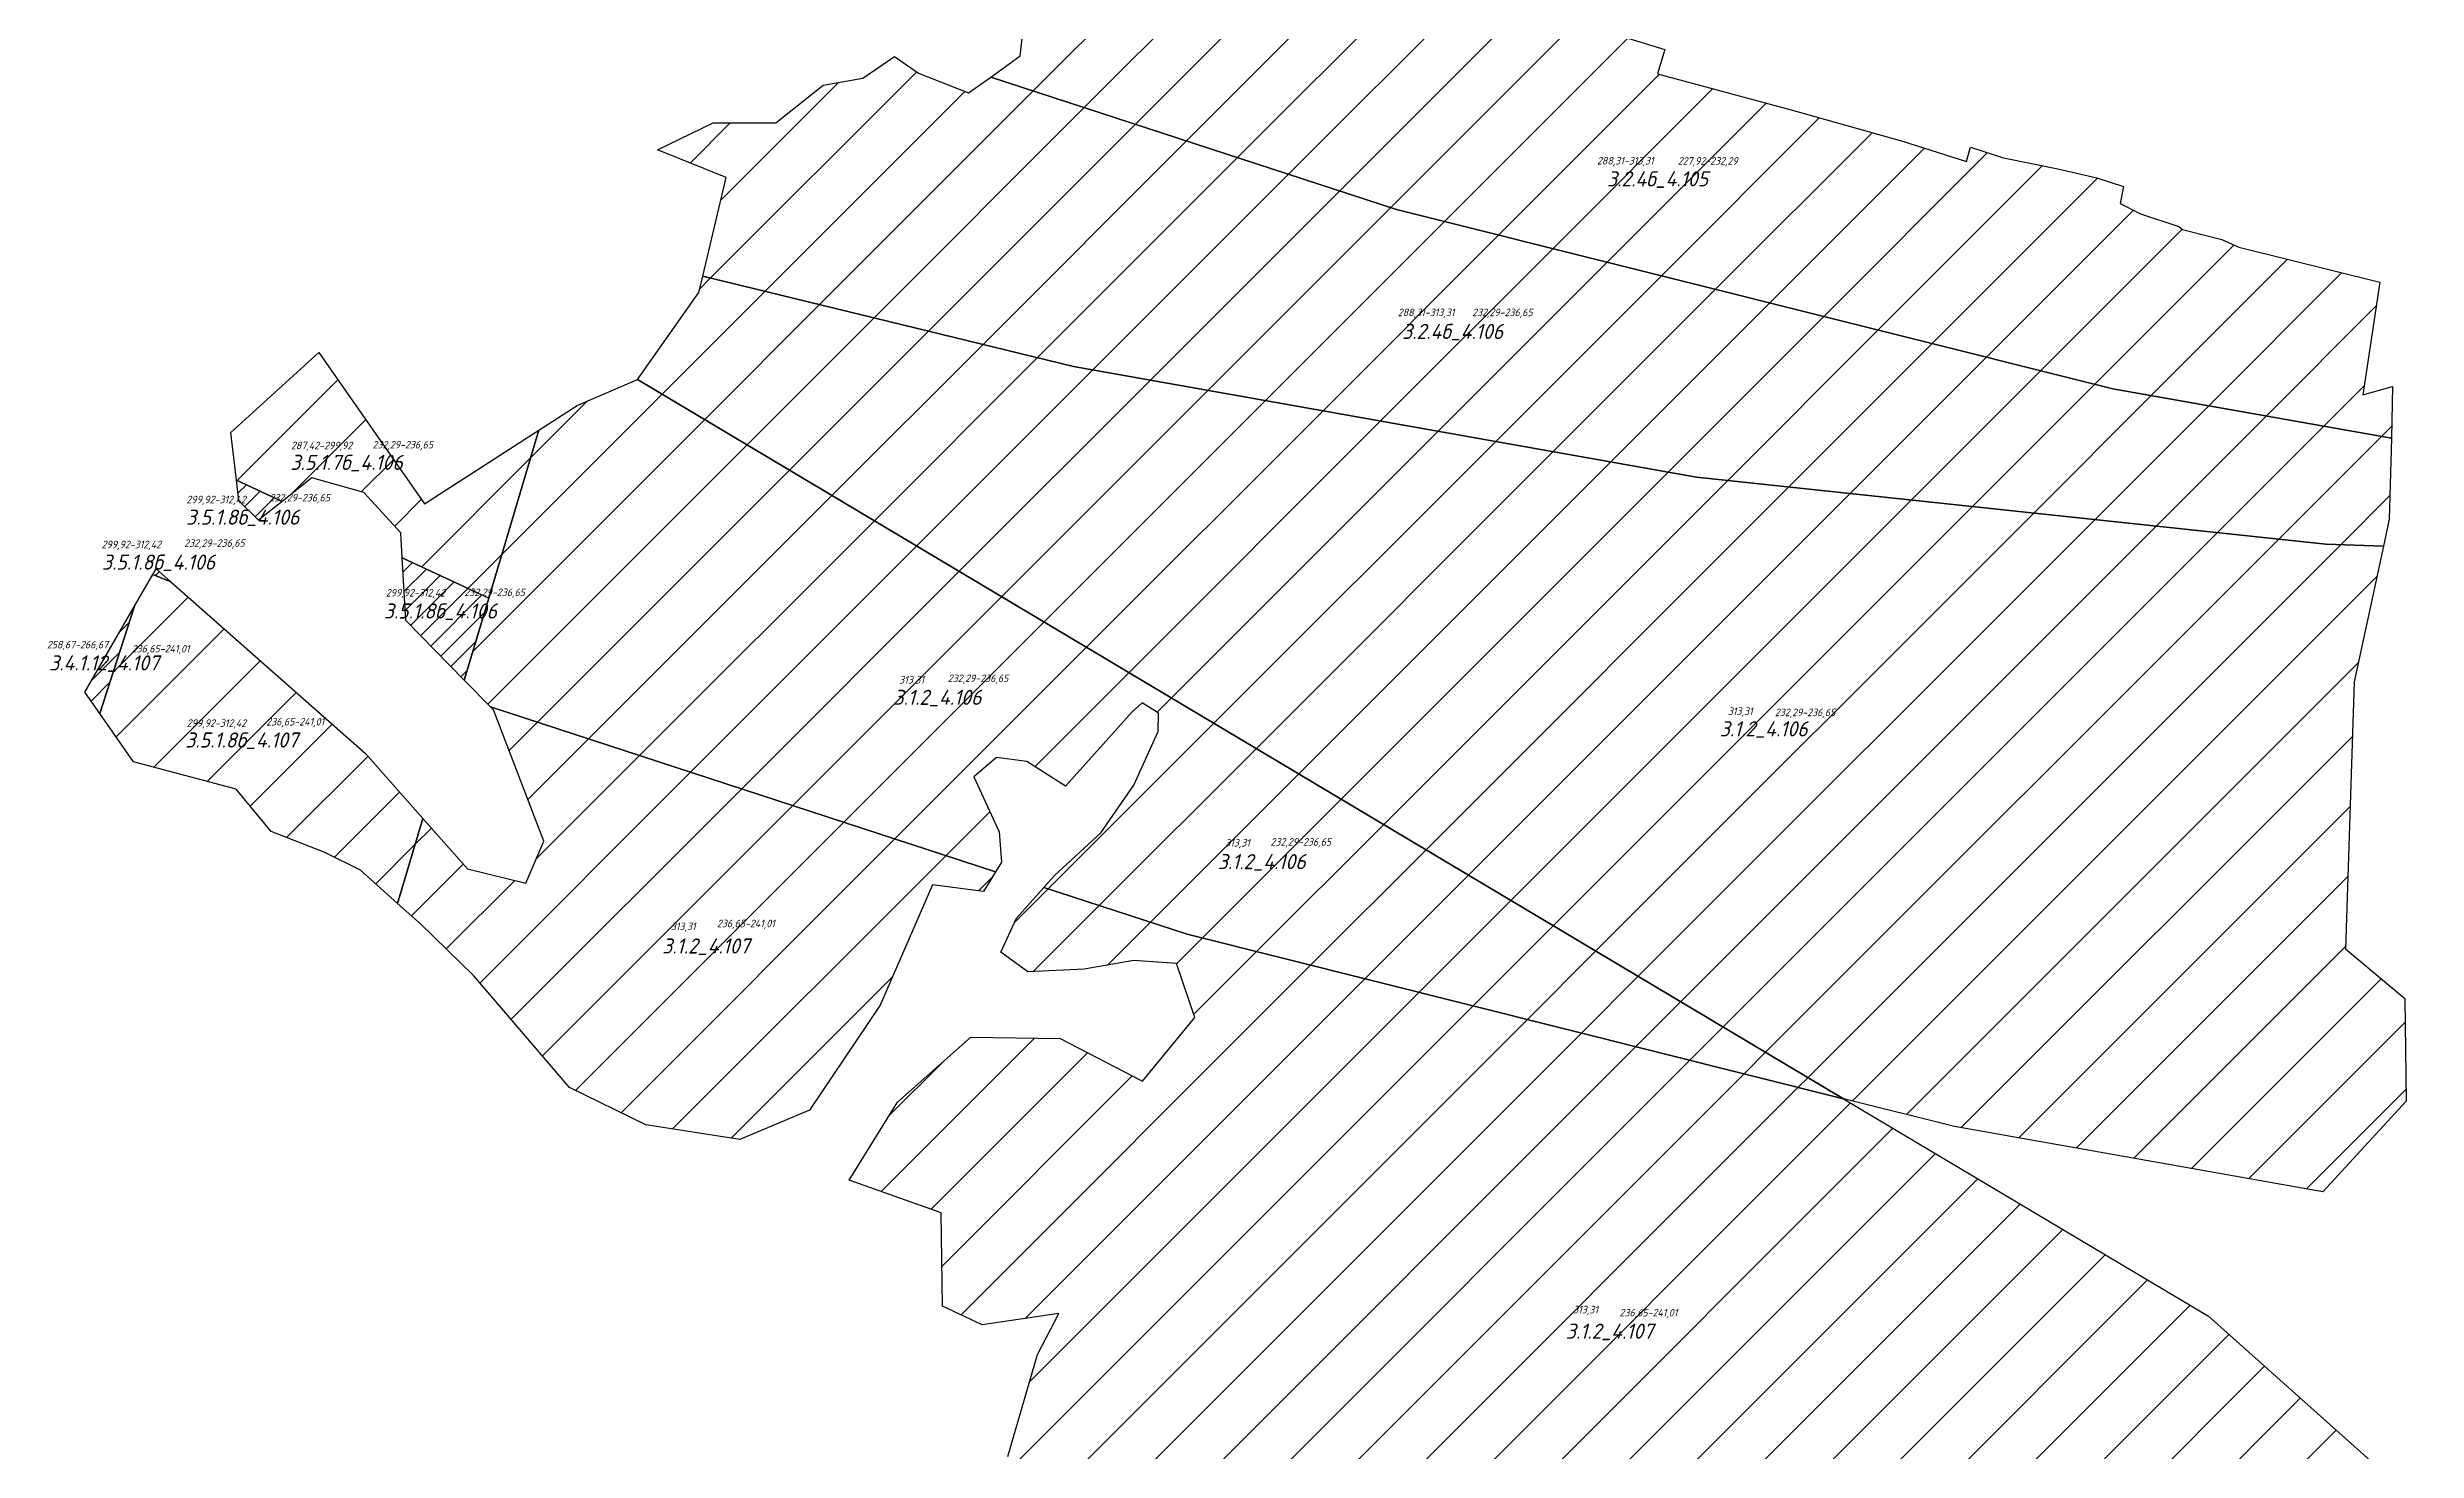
# Model space of a CAD drawing. Header units: millimetres. Extents: x 2242288 to 2245577, y 377443 to 382303.
# Drawn here: x 2242288 to 2243858, y 379176 to 380106 of the extents above; entities that cross this region are included whole.
import ezdxf

# ---------------------------------------------------------------- set-up
doc = ezdxf.new("R2010")
doc.units = ezdxf.units.MM
for name, color, linetype in [('об_3.1.2_4.106', 41, 'Continuous'), ('об_3.1.2_4.107', 41, 'Continuous'), ('об_3.2.4б_4.105', 41, 'Continuous'), ('об_3.2.4б_4.106', 41, 'Continuous'), ('об_3.4.1.12_4.107', 41, 'Continuous'), ('об_3.5.1.7б_4.106', 41, 'Continuous'), ('об_3.5.1.8б_4.106', 41, 'Continuous'), ('об_3.5.1.8б_4.107', 41, 'Continuous'), ('подписи', 41, 'Continuous'), ('штриховка_об_3.1.2_4.106', 41, 'Continuous'), ('штриховка_об_3.1.2_4.107', 41, 'Continuous'), ('штриховка_об_3.2.4б_4.105', 41, 'Continuous'), ('штриховка_об_3.2.4б_4.106', 41, 'Continuous'), ('штриховка_об_3.4.1.12_4.107', 41, 'Continuous'), ('штриховка_об_3.5.1.7б_4.106', 41, 'Continuous'), ('штриховка_об_3.5.1.8б_4.106', 41, 'Continuous'), ('штриховка_об_3.5.1.8б_4.107', 41, 'Continuous')]:
    doc.layers.add(name, color=color, linetype=linetype)
doc.styles.add('GOST-2.304_Type-B_italic', font='GOST Common Italic.ttf')

msp = doc.modelspace()

# ---------------------------------------------------------------- hatches: boundary and pattern name
at = {"layer": 'штриховка_об_3.1.2_4.106'}
h = msp.add_hatch(dxfattribs=at)
h.set_pattern_fill('ANSI31', color=256, scale=10)
h.paths.add_polyline_path([(2242678.8, 379885.5), (2242719.4, 379943), (2242722, 379954), (2242967.8, 379894.1), (2243380.6, 379820.8), (2243797.7, 379776.3), (2243835.9, 379774.9), (2243816.5, 379685), (2243810.7, 379508.1), (2243850.2, 379475.1), (2243851.1, 379407.1), (2243795.8, 379347.1), (2243551.6, 379390.4), (2243478.1, 379408.8)])
h = msp.add_hatch(dxfattribs=at)
h.set_pattern_fill('ANSI31', color=256, scale=10)
h.paths.add_polyline_path([(2242564, 379686.1), (2242580.3, 379740.4), (2242613.4, 379851.8), (2242638.8, 379868.2), (2242678.8, 379885.5), (2243478.1, 379408.8), (2243043, 379517.8), (2242948.1, 379548.8), (2242955.2, 379556.6), (2242985.9, 379585), (2243007.8, 379616.5), (2243023.8, 379652.2), (2243024, 379664.3), (2243013.2, 379671.1), (2243006.6, 379665.2), (2242962.5, 379616), (2242936.8, 379632.2), (2242916.8, 379635), (2242901.6, 379622), (2242918.5, 379585.7), (2242920.1, 379565.6), (2242916.1, 379559.2), (2242581.4, 379668.4)])
at = {"layer": 'штриховка_об_3.1.2_4.107'}
h = msp.add_hatch(dxfattribs=at)
h.set_pattern_fill('ANSI31', color=256, scale=10)
h.paths.add_polyline_path([(2242536.6, 379594.4), (2242566.1, 379561.2), (2242604.8, 379551.6), (2242616.6, 379579.5), (2242583.3, 379666.5), (2242581.4, 379668.4), (2242916.1, 379559.2), (2242908, 379546), (2242874.4, 379550.5), (2242839.5, 379470.7), (2242792.8, 379401.1), (2242746.6, 379381.8), (2242684.3, 379391.5), (2242633.8, 379416.2), (2242570.4, 379490.3), (2242534.9, 379524.7), (2242519.8, 379538.2)])
h = msp.add_hatch(dxfattribs=at)
h.set_pattern_fill('ANSI31', color=256, scale=10)
h.paths.add_polyline_path([(2242948.1, 379548.8), (2243043, 379517.8), (2243478.1, 379408.8), (2243719.9, 379264.6), (2243849.7, 379148.9), (2243857.9, 378828.5), (2243557.7, 378881.8), (2243502.5, 378918.6), (2243496.9, 378960.9), (2243453.5, 378940.8), (2243427.9, 378906.2), (2242915.7, 379034.5), (2242913.2, 379067.6), (2242997.7, 379069.8), (2243084.4, 379065.4), (2243143.7, 379082.2), (2243158.5, 379142.4), (2243134.8, 379160.2), (2243103.5, 379104.5), (2243015.8, 379106), (2242969.3, 379122.8), (2242924.2, 379171.6), (2242943.9, 379239.2), (2242958, 379266.5), (2242907.3, 379259), (2242881, 379271.2), (2242880.1, 379333.1), (2242819, 379354.7), (2242851, 379406.4), (2242899.8, 379449.6), (2242959, 379448.6), (2243013.4, 379420.5), (2243048.2, 379462.7), (2243036, 379498.4), (2243007.8, 379500.3), (2242974.9, 379494.7), (2242937.4, 379492.8), (2242919.5, 379505.9), (2242929.9, 379528.5)])
at = {"layer": 'штриховка_об_3.2.4б_4.105'}
h = msp.add_hatch(dxfattribs=at)
h.set_pattern_fill('ANSI31', color=256, scale=10)
h.paths.add_polyline_path([(2242912.9, 380085.9), (2242932.4, 380100), (2242938, 380148.8), (2242948, 380203.1), (2242961.7, 380198.1), (2243055, 380196.5), (2243139.2, 380170), (2243154.1, 380152.7), (2243180.3, 380156), (2243287.4, 380126.3), (2243359.6, 380104.2), (2243354.7, 380088.1), (2243443.4, 380064.2), (2243517.1, 380043.3), (2243559.6, 380030), (2243562.2, 380039.5), (2243584.2, 380032.3), (2243620.2, 380025.1), (2243646, 380019), (2243663.7, 380013.4), (2243661.4, 380002), (2243675, 379995.2), (2243700.4, 379986.8), (2243702.8, 379984.8), (2243728.9, 379978.2), (2243740, 379973.2), (2243833.6, 379950), (2243822.3, 379875.3), (2243842, 379880.7), (2243841.2, 379846.5), (2243656.5, 379879.3), (2243181.8, 379998.2)])
at = {"layer": 'штриховка_об_3.2.4б_4.106'}
h = msp.add_hatch(dxfattribs=at)
h.set_pattern_fill('ANSI31', color=256, scale=10)
h.paths.add_polyline_path([(2242722, 379954), (2242737.5, 380019.2), (2242692.1, 380037.6), (2242728.9, 380055.5), (2242770.5, 380055.5), (2242801.9, 380080.6), (2242828.1, 380085.1), (2242849.2, 380099.4), (2242865.1, 380088.5), (2242898.2, 380075.4), (2242912.9, 380085.9), (2243181.8, 379998.2), (2243656.5, 379879.3), (2243841.2, 379846.5), (2243839.8, 379792.9), (2243835.9, 379774.9), (2243797.7, 379776.3), (2243380.6, 379820.8), (2242967.8, 379894.1)])
at = {"layer": 'штриховка_об_3.4.1.12_4.107'}
h = msp.add_hatch(dxfattribs=at)
h.set_pattern_fill('ANSI31', color=256, scale=3)
h.paths.add_polyline_path([(2242312.5, 379678.3), (2242345.5, 379735.3), (2242322.4, 379664.1)])
at = {"layer": 'штриховка_об_3.5.1.7б_4.106'}
h = msp.add_hatch(dxfattribs=at)
h.set_pattern_fill('ANSI31', color=256, scale=10)
h.paths.add_polyline_path([(2242412.9, 379818.8), (2242409.2, 379850.3), (2242467.6, 379903.4), (2242537.7, 379803.1), (2242613.4, 379851.8), (2242580.3, 379740.4), (2242522.9, 379767.3), (2242522, 379783.7), (2242497.3, 379810.5), (2242462.9, 379820.2), (2242443.2, 379804.6)])
at = {"layer": 'штриховка_об_3.5.1.8б_4.106'}
h = msp.add_hatch(dxfattribs=at)
h.set_pattern_fill('ANSI31', color=256, scale=3)
h.paths.add_polyline_path([(2242414.6, 379805.1), (2242412.9, 379818.8), (2242443.2, 379804.6), (2242427.5, 379792.2)])
h = msp.add_hatch(dxfattribs=at)
h.set_pattern_fill('ANSI31', color=256, scale=3)
h.paths.add_polyline_path([(2242525.2, 379725.6), (2242522.9, 379767.3), (2242580.3, 379740.4), (2242564, 379686.1)])
h = msp.add_hatch(dxfattribs=at)
h.set_pattern_fill('ANSI31', color=256, scale=3)
h.paths.add_polyline_path([(2242357.6, 379756.2), (2242359.8, 379760), (2242369.5, 379751.4)])
at = {"layer": 'штриховка_об_3.5.1.8б_4.107'}
h = msp.add_hatch(dxfattribs=at)
h.set_pattern_fill('ANSI31', color=256, scale=10)
h.paths.add_polyline_path([(2242345.5, 379735.3), (2242357.6, 379756.2), (2242369.5, 379751.4), (2242498.4, 379637.5), (2242536.6, 379594.4), (2242519.8, 379538.2), (2242495.1, 379560.2), (2242471.5, 379572), (2242436, 379585.9), (2242412.8, 379613.9), (2242344.7, 379632.1), (2242322.4, 379664.1)])

# ---------------------------------------------------------------- linework, layer by layer
at = {"layer": 'об_3.1.2_4.106'}
for points in [[(2242678.8, 379885.5), (2242719.4, 379943), (2242722, 379954), (2242967.8, 379894.1), (2243380.6, 379820.8), (2243797.7, 379776.3), (2243835.9, 379774.9), (2243816.5, 379685), (2243810.7, 379508.1), (2243850.2, 379475.1), (2243851.1, 379407.1), (2243795.8, 379347.1), (2243551.6, 379390.4), (2243478.1, 379408.8)], [(2242564, 379686.1), (2242580.3, 379740.4), (2242613.4, 379851.8), (2242638.8, 379868.2), (2242678.8, 379885.5), (2243478.1, 379408.8), (2243043, 379517.8), (2242948.1, 379548.8), (2242955.2, 379556.6), (2242985.9, 379585), (2243007.8, 379616.5), (2243023.8, 379652.2), (2243024, 379664.3), (2243013.2, 379671.1), (2243006.6, 379665.2), (2242962.5, 379616), (2242936.8, 379632.2), (2242916.8, 379635), (2242901.6, 379622), (2242918.5, 379585.7), (2242920.1, 379565.6), (2242916.1, 379559.2), (2242581.4, 379668.4)]]:
    msp.add_lwpolyline(points, close=True, dxfattribs=at)
at = {"layer": 'об_3.1.2_4.107'}
msp.add_lwpolyline([(2242536.6, 379594.4), (2242566.1, 379561.2), (2242604.8, 379551.6), (2242616.6, 379579.5), (2242583.3, 379666.5), (2242581.4, 379668.4), (2242916.1, 379559.2), (2242908, 379546), (2242874.4, 379550.5), (2242839.5, 379470.7), (2242792.8, 379401.1), (2242746.6, 379381.8), (2242684.3, 379391.5), (2242633.8, 379416.2), (2242570.4, 379490.3), (2242534.9, 379524.7), (2242519.8, 379538.2)], close=True, dxfattribs=at)
msp.add_lwpolyline([(2242924.2, 379171.6), (2242943.9, 379239.2), (2242958, 379266.5), (2242907.3, 379259), (2242881, 379271.2), (2242880.1, 379333.1), (2242819, 379354.7), (2242851, 379406.4), (2242899.8, 379449.6), (2242959, 379448.6), (2243013.4, 379420.5), (2243048.2, 379462.7), (2243036, 379498.4), (2243007.8, 379500.3), (2242974.9, 379494.7), (2242937.4, 379492.8), (2242919.5, 379505.9), (2242929.9, 379528.5), (2242948.1, 379548.8), (2243043, 379517.8), (2243478.1, 379408.8), (2243719.9, 379264.6), (2243849.7, 379148.9)], dxfattribs=at)
at = {"layer": 'об_3.2.4б_4.105'}
msp.add_lwpolyline([(2243287.4, 380126.3), (2243359.6, 380104.2), (2243354.7, 380088.1), (2243443.4, 380064.2), (2243517.1, 380043.3), (2243559.6, 380030), (2243562.2, 380039.5), (2243584.2, 380032.3), (2243620.2, 380025.1), (2243646, 380019), (2243663.7, 380013.4), (2243661.4, 380002), (2243675, 379995.2), (2243700.4, 379986.8), (2243702.8, 379984.8), (2243728.9, 379978.2), (2243740, 379973.2), (2243833.6, 379950), (2243822.3, 379875.3), (2243842, 379880.7), (2243841.2, 379846.5), (2243656.5, 379879.3), (2243181.8, 379998.2), (2242912.9, 380085.9), (2242932.4, 380100), (2242938, 380148.8)], dxfattribs=at)
at = {"layer": 'об_3.2.4б_4.106'}
msp.add_lwpolyline([(2242722, 379954), (2242737.5, 380019.2), (2242692.1, 380037.6), (2242728.9, 380055.5), (2242770.5, 380055.5), (2242801.9, 380080.6), (2242828.1, 380085.1), (2242849.2, 380099.4), (2242865.1, 380088.5), (2242898.2, 380075.4), (2242912.9, 380085.9), (2243181.8, 379998.2), (2243656.5, 379879.3), (2243841.2, 379846.5), (2243839.8, 379792.9), (2243835.9, 379774.9), (2243797.7, 379776.3), (2243380.6, 379820.8), (2242967.8, 379894.1)], close=True, dxfattribs=at)
at = {"layer": 'об_3.4.1.12_4.107'}
msp.add_lwpolyline([(2242312.5, 379678.3), (2242345.5, 379735.3), (2242322.4, 379664.1)], close=True, dxfattribs=at)
at = {"layer": 'об_3.5.1.7б_4.106'}
msp.add_lwpolyline([(2242412.9, 379818.8), (2242409.2, 379850.3), (2242467.6, 379903.4), (2242537.7, 379803.1), (2242613.4, 379851.8), (2242580.3, 379740.4), (2242522.9, 379767.3), (2242522, 379783.7), (2242497.3, 379810.5), (2242462.9, 379820.2), (2242443.2, 379804.6)], close=True, dxfattribs=at)
at = {"layer": 'об_3.5.1.8б_4.106'}
for points in [[(2242414.6, 379805.1), (2242412.9, 379818.8), (2242443.2, 379804.6), (2242427.5, 379792.2)], [(2242525.2, 379725.6), (2242522.9, 379767.3), (2242580.3, 379740.4), (2242564, 379686.1)], [(2242357.6, 379756.2), (2242359.8, 379760), (2242369.5, 379751.4)]]:
    msp.add_lwpolyline(points, close=True, dxfattribs=at)
at = {"layer": 'об_3.5.1.8б_4.107'}
msp.add_lwpolyline([(2242345.5, 379735.3), (2242357.6, 379756.2), (2242369.5, 379751.4), (2242498.4, 379637.5), (2242536.6, 379594.4), (2242519.8, 379538.2), (2242495.1, 379560.2), (2242471.5, 379572), (2242436, 379585.9), (2242412.8, 379613.9), (2242344.7, 379632.1), (2242322.4, 379664.1)], close=True, dxfattribs=at)

# ---------------------------------------------------------------- texts
at = {"layer": 'подписи', "attachment_point": 1, "style": 'GOST-2.304_Type-B_italic'}
for s, insert, char_height in [('288,31-313,31', (2243314.7, 380032.9), 5), ('227,92-232,29', (2243368.2, 380032.8), 5), ('3.2.4б_4.105', (2243321.3, 380023.4), 10), ('288,31-313,31', (2243182.7, 379932.4), 5), ('232,29-236,65', (2243231.9, 379932.4), 5), ('3.2.4б_4.106', (2243185.5, 379922.3), 10), ('287,42-299,92', (2242449.1, 379844.2), 5), ('232,29-236,65', (2242503.1, 379844.7), 5), ('3.5.1.7б_4.106', (2242448.7, 379835.5), 10), ('299,92-312,42', (2242379.8, 379808.4), 5), ('3.5.1.8б_4.106', (2242379.6, 379799.2), 10), ('232,29-236,65', (2242434.8, 379809.6), 5), ('299,92-312,42', (2242323.6, 379778.6), 5), ('3.5.1.8б_4.106', (2242323.8, 379769.4), 10), ('232,29-236,65', (2242378.3, 379779.5), 5), ('3.5.1.8б_4.106', (2242510.6, 379737), 10), ('299,92-312,42', (2242511.9, 379746.6), 5), ('232,29-236,65', (2242564, 379746.9), 5), ('258,67-266,67', (2242287.3, 379712.2), 5), ('3.4.1.12_4.107', (2242288.8, 379702.6), 10), ('236,65-241,01', (2242343.5, 379709.5), 5), ('313,31', (2242852.2, 379688.9), 5), ('232,29-236,65', (2242884.4, 379689.9), 5), ('3.1.2_4.106', (2242848.4, 379679.8), 10), ('299,92-312,42', (2242380, 379660.2), 5), ('236,65-241,01', (2242432.7, 379661.1), 5), ('3.1.2_4.106', (2243396, 379658.9), 10), ('313,31', (2243401.4, 379668.1), 5), ('232,29-236,65', (2243432.5, 379667.3), 5), ('3.5.1.8б_4.107', (2242379, 379651.5), 10), ('313,31', (2243068.2, 379580.9), 5), ('232,29-236,65', (2243098.3, 379581.5), 5), ('3.1.2_4.106', (2243063.3, 379570.9), 10), ('3.1.2_4.107', (2242695.1, 379515), 10), ('313,31', (2242700.8, 379525.5), 5), ('236,65-241,01', (2242731.4, 379527.4), 5), ('313,31', (2243298.9, 379271.5), 5), ('236,65-241,01', (2243329.6, 379269.5), 5), ('3.1.2_4.107', (2243294, 379259.7), 10)]:
    msp.add_mtext_dynamic_manual_height_columns(s, width=75.27, gutter_width=12.5, heights=[0], dxfattribs=dict(at, insert=insert, char_height=char_height))

doc.saveas('drawing.dxf')
